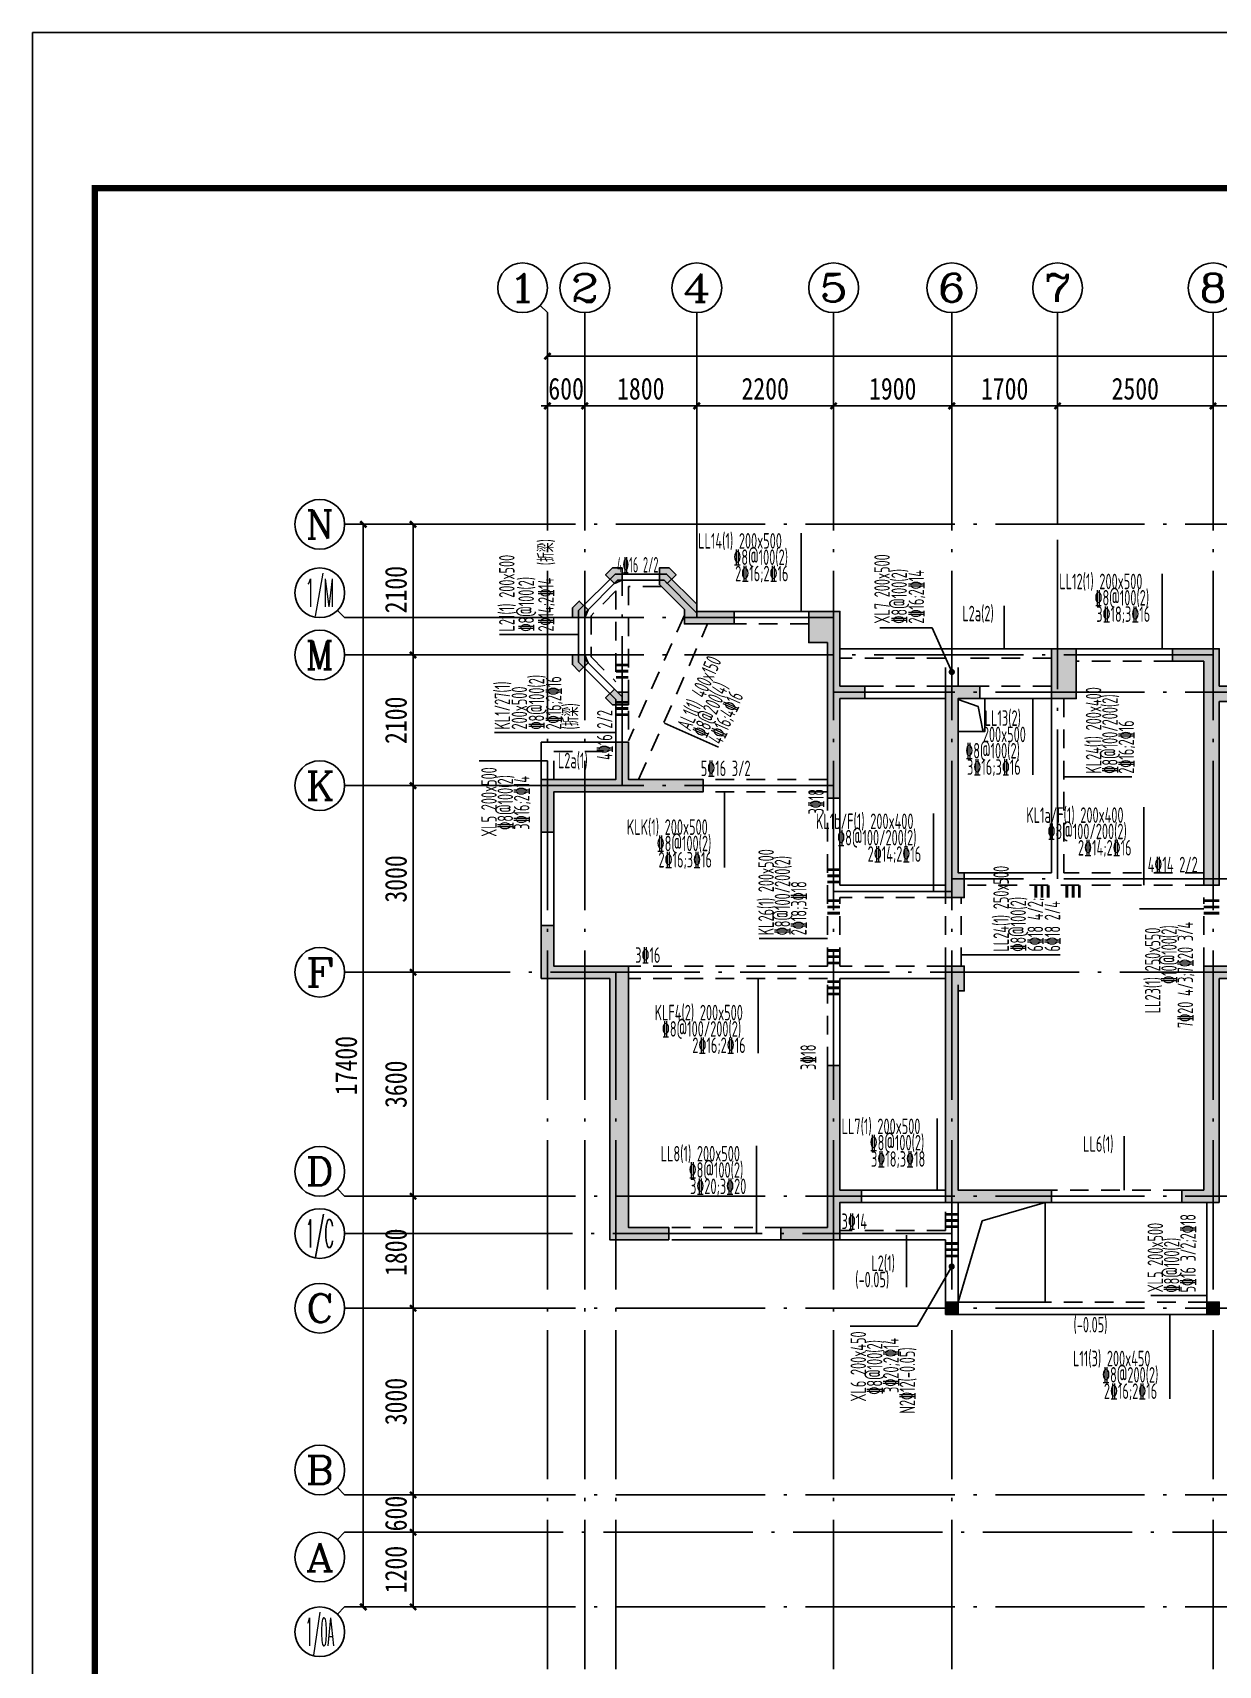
# Model space of a CAD drawing. Extents: x -144902 to 588294, y -160863 to 65494.
# Drawn here: x 314530 to 333592, y -27087 to -845 of the extents above; entities that cross this region are included whole.
import ezdxf
from ezdxf.enums import TextEntityAlignment as Align

# ---------------------------------------------------------------- set-up
doc = ezdxf.new("R2010")
doc.units = 0
doc.header["$LTSCALE"] = 100
doc.linetypes.add('3', pattern=[5, 3, -2])
doc.linetypes.add('ACAD_ISO04W100', pattern=[30.5, 24, -3, 0.5, -3])
doc.layers.get('0').update_dxf_attribs({"linetype": 'CONTINUOUS'})
doc.layers.get('Defpoints').update_dxf_attribs({"linetype": 'CONTINUOUS'})
for name, color, linetype in [('1508', 2, 'CONTINUOUS'), ('AXIS', 3, 'CONTINUOUS'), ('AXIS_TEXT', 7, 'CONTINUOUS'), ('DOTE', 253, 'ACAD_ISO04W100'), ('GZ', 7, 'CONTINUOUS'), ('HATCH', 254, 'CONTINUOUS'), ('HIDE_BEAMDIMLOCAL', 7, 'CONTINUOUS'), ('HIDE_BEAMDIMMASS', 2, 'CONTINUOUS'), ('P排气道', 232, 'CONTINUOUS'), ('S_BEAMDIMLOCAL', 7, 'CONTINUOUS'), ('S_BEAMDIMMASS', 2, 'CONTINUOUS'), ('tk', 7, 'CONTINUOUS'), ('梁', 4, 'CONTINUOUS'), ('梁虚线', 134, '3'), ('次梁箍筋', 1, 'CONTINUOUS'), ('砼墙', 3, 'CONTINUOUS'), ('门', 174, 'CONTINUOUS'), ('门虚线', 174, '3'), ('零厚板', 7, 'CONTINUOUS')]:
    doc.layers.add(name, color=color, linetype=linetype)
doc.styles.add('_HZTXT', font='complex.shx', dxfattribs={"width": 0.7, "bigfont": 'tssdchn.shx'})
doc.styles.add('COMPLEX', font='COMPLEX')
doc.styles.add('DIM_FONT', font='SIMHEI.TTF', dxfattribs={"width": 0.8})
doc.styles.get("Standard").update_dxf_attribs({"font": 'tssdeng.shx', "width": 0.7, "bigfont": 'tssdchn.shx'})
doc.dimstyles.new('_TCH_ARCH&&100', dxfattribs={"dimtxt": 350, "dimasz": 100, "dimexe": 250, "dimexo": 300, "dimgap": 100, "dimtad": 1, "dimdec": 0, "dimzin": 0, "dimdsep": 46, "dimtxsty": 'DIM_FONT', "dimblk": 'ARCHTICK', "dimcen": 0.09, "dimclrt": 7, "dimazin": 2, "dimtfac": 1, "dimtdec": 0, "dimtix": 1, "dimtmove": 2, "dimatfit": 3, "dimfxl": 1, "dimtolj": 1, "dimtzin": 0, "dimarcsym": 0})

# ---------------------------------------------------------------- blocks, each defined once
blk = doc.blocks.new('A1tk')
at = {"layer": 'tk', "color": 5}
blk.add_lwpolyline([(0, 0), (0, 59400), (84100, 59400), (84100, 0)], close=True, dxfattribs=at)
at = {"layer": 'tk', "const_width": 100}
blk.add_lwpolyline([(2500, 1000), (83100, 1000), (83100, 58400), (2500, 58400)], close=True, dxfattribs=at)
blk = doc.blocks.new('2012120710010639')
at = {"layer": 'P排气道', "linetype": 'ByBlock'}
blk.add_lwpolyline([(400, 5400), (400, 5900), (0, 5900), (0, 5400)], close=True, dxfattribs=at)
blk.add_lwpolyline([(400, 5900), (77, 5789), (0, 5400)], dxfattribs=at)
at = {"layer": 'P排气道', "linetype": 'ByBlock', "elevation": 0}
for points in [[(27585, 5385), (27585, 5915), (27155, 5915), (27155, 5385)], [(9485, 1065), (9085, 1065), (9085, 1415), (9485, 1415)], [(18285, 1065), (18685, 1065), (18685, 1415), (18285, 1415)], [(13770, 500), (13770, 0), (13370, 0), (13370, 500)], [(14000, 500), (14000, 0), (14400, 0), (14400, 500)]]:
    blk.add_lwpolyline(points, close=True, dxfattribs=at)
for points in [[(27585, 5900), (27262, 5789), (27185, 5400)], [(9485, 1415), (9151, 1329), (9085, 1065)], [(18685, 1415), (18351, 1329), (18285, 1065)], [(13770, 500), (13447, 389), (13370, 0)], [(14400, 500), (14077, 389), (14000, 0)]]:
    blk.add_lwpolyline(points, dxfattribs=at)
blk = doc.blocks.new('_ArchTick')
at = {"color": 0, "linetype": 'ByBlock', "const_width": 0.4}
blk.add_lwpolyline([(-0.5, -0.5), (0.5, 0.5)], dxfattribs=at)
blk = doc.blocks.new('*D1650')
at = {"layer": 'AXIS', "color": 0, "lineweight": -2}
for p, q in [((2761, 5875), (1650, 5875)), ((1900, 4675), (1900, 5875)), ((2761, 4675), (1650, 4675))]:
    blk.add_line(p, q, dxfattribs=at)
at = {"layer": 'Defpoints', "color": 0}
for p in [(1900, 5875), (3061, 5875), (3061, 4675)]:
    blk.add_point(p, dxfattribs=at)
at = {"layer": 'AXIS', "color": 0, "lineweight": -2, "xscale": 100, "yscale": 100, "zscale": 100}
for p, rotation in [((1900, 5875), 90), ((1900, 4675), 270)]:
    blk.add_blockref('_ArchTick', p, dxfattribs=dict(at, rotation=rotation))
at = {"layer": 'AXIS', "color": 7, "insert": (1625, 5275), "char_height": 350, "attachment_point": 5, "rotation": 90, "style": 'DIM_FONT'}
blk.add_mtext('\\A1;1200', dxfattribs=at)
blk = doc.blocks.new('*D1651')
at = {"layer": 'AXIS', "color": 0, "lineweight": -2}
for p, q in [((1900, 6475), (1900, 6575)), ((2761, 6475), (1650, 6475)), ((1900, 5875), (1900, 6475)), ((2761, 5875), (1650, 5875)), ((1900, 5875), (1900, 5775))]:
    blk.add_line(p, q, dxfattribs=at)
at = {"layer": 'Defpoints', "color": 0}
for p in [(1900, 6475), (3061, 6475), (3061, 5875)]:
    blk.add_point(p, dxfattribs=at)
at = {"layer": 'AXIS', "color": 0, "lineweight": -2, "xscale": 100, "yscale": 100, "zscale": 100}
for p, rotation in [((1900, 6475), 270), ((1900, 5875), 90)]:
    blk.add_blockref('_ArchTick', p, dxfattribs=dict(at, rotation=rotation))
at = {"layer": 'AXIS', "color": 7, "insert": (1625, 6175), "char_height": 350, "attachment_point": 5, "rotation": 90, "style": 'DIM_FONT'}
blk.add_mtext('\\A1;600', dxfattribs=at)
blk = doc.blocks.new('*D1652')
at = {"layer": 'AXIS', "color": 0, "lineweight": -2}
for p, q in [((2761, 9475), (1650, 9475)), ((1900, 6475), (1900, 9475)), ((2761, 6475), (1650, 6475))]:
    blk.add_line(p, q, dxfattribs=at)
at = {"layer": 'Defpoints', "color": 0}
for p in [(1900, 9475), (3061, 9475), (3061, 6475)]:
    blk.add_point(p, dxfattribs=at)
at = {"layer": 'AXIS', "color": 0, "lineweight": -2, "xscale": 100, "yscale": 100, "zscale": 100}
for p, rotation in [((1900, 9475), 90), ((1900, 6475), 270)]:
    blk.add_blockref('_ArchTick', p, dxfattribs=dict(at, rotation=rotation))
at = {"layer": 'AXIS', "color": 7, "insert": (1625, 7975), "char_height": 350, "attachment_point": 5, "rotation": 90, "style": 'DIM_FONT'}
blk.add_mtext('\\A1;3000', dxfattribs=at)
blk = doc.blocks.new('*D1653')
at = {"layer": 'AXIS', "color": 0, "lineweight": -2}
for p, q in [((2761, 11275), (1650, 11275)), ((1900, 9475), (1900, 11275)), ((2761, 9475), (1650, 9475))]:
    blk.add_line(p, q, dxfattribs=at)
at = {"layer": 'Defpoints', "color": 0}
for p in [(1900, 11275), (3061, 11275), (3061, 9475)]:
    blk.add_point(p, dxfattribs=at)
at = {"layer": 'AXIS', "color": 0, "lineweight": -2, "xscale": 100, "yscale": 100, "zscale": 100}
for p, rotation in [((1900, 11275), 90), ((1900, 9475), 270)]:
    blk.add_blockref('_ArchTick', p, dxfattribs=dict(at, rotation=rotation))
at = {"layer": 'AXIS', "color": 7, "insert": (1625, 10375), "char_height": 350, "attachment_point": 5, "rotation": 90, "style": 'DIM_FONT'}
blk.add_mtext('\\A1;1800', dxfattribs=at)
blk = doc.blocks.new('*D1654')
at = {"layer": 'AXIS', "color": 0, "lineweight": -2}
for p, q in [((2761, 14875), (1650, 14875)), ((1900, 11275), (1900, 14875)), ((2761, 11275), (1650, 11275))]:
    blk.add_line(p, q, dxfattribs=at)
at = {"layer": 'Defpoints', "color": 0}
for p in [(1900, 14875), (3061, 14875), (3061, 11275)]:
    blk.add_point(p, dxfattribs=at)
at = {"layer": 'AXIS', "color": 0, "lineweight": -2, "xscale": 100, "yscale": 100, "zscale": 100}
for p, rotation in [((1900, 14875), 90), ((1900, 11275), 270)]:
    blk.add_blockref('_ArchTick', p, dxfattribs=dict(at, rotation=rotation))
at = {"layer": 'AXIS', "color": 7, "insert": (1625, 13075), "char_height": 350, "attachment_point": 5, "rotation": 90, "style": 'DIM_FONT'}
blk.add_mtext('\\A1;3600', dxfattribs=at)
blk = doc.blocks.new('*D1655')
at = {"layer": 'AXIS', "color": 0, "lineweight": -2}
for p, q in [((2761, 17875), (1650, 17875)), ((1900, 14875), (1900, 17875)), ((2761, 14875), (1650, 14875))]:
    blk.add_line(p, q, dxfattribs=at)
at = {"layer": 'Defpoints', "color": 0}
for p in [(1900, 17875), (3061, 17875), (3061, 14875)]:
    blk.add_point(p, dxfattribs=at)
at = {"layer": 'AXIS', "color": 0, "lineweight": -2, "xscale": 100, "yscale": 100, "zscale": 100}
for p, rotation in [((1900, 17875), 90), ((1900, 14875), 270)]:
    blk.add_blockref('_ArchTick', p, dxfattribs=dict(at, rotation=rotation))
at = {"layer": 'AXIS', "color": 7, "insert": (1625, 16375), "char_height": 350, "attachment_point": 5, "rotation": 90, "style": 'DIM_FONT'}
blk.add_mtext('\\A1;3000', dxfattribs=at)
blk = doc.blocks.new('*D1656')
at = {"layer": 'AXIS', "color": 0, "lineweight": -2}
for p, q in [((2761, 19975), (1650, 19975)), ((1900, 17875), (1900, 19975)), ((2761, 17875), (1650, 17875))]:
    blk.add_line(p, q, dxfattribs=at)
at = {"layer": 'Defpoints', "color": 0}
for p in [(1900, 19975), (3061, 19975), (3061, 17875)]:
    blk.add_point(p, dxfattribs=at)
at = {"layer": 'AXIS', "color": 0, "lineweight": -2, "xscale": 100, "yscale": 100, "zscale": 100}
for p, rotation in [((1900, 19975), 90), ((1900, 17875), 270)]:
    blk.add_blockref('_ArchTick', p, dxfattribs=dict(at, rotation=rotation))
at = {"layer": 'AXIS', "color": 7, "insert": (1625, 18925), "char_height": 350, "attachment_point": 5, "rotation": 90, "style": 'DIM_FONT'}
blk.add_mtext('\\A1;2100', dxfattribs=at)
blk = doc.blocks.new('*D1657')
at = {"layer": 'AXIS', "color": 0, "lineweight": -2}
for p, q in [((2761, 22075), (1650, 22075)), ((1900, 19975), (1900, 22075)), ((2761, 19975), (1650, 19975))]:
    blk.add_line(p, q, dxfattribs=at)
at = {"layer": 'Defpoints', "color": 0}
for p in [(1900, 22075), (3061, 22075), (3061, 19975)]:
    blk.add_point(p, dxfattribs=at)
at = {"layer": 'AXIS', "color": 0, "lineweight": -2, "xscale": 100, "yscale": 100, "zscale": 100}
for p, rotation in [((1900, 22075), 90), ((1900, 19975), 270)]:
    blk.add_blockref('_ArchTick', p, dxfattribs=dict(at, rotation=rotation))
at = {"layer": 'AXIS', "color": 7, "insert": (1625, 21025), "char_height": 350, "attachment_point": 5, "rotation": 90, "style": 'DIM_FONT'}
blk.add_mtext('\\A1;2100', dxfattribs=at)
blk = doc.blocks.new('*D1658')
at = {"layer": 'AXIS', "color": 0, "lineweight": -2}
for p, q in [((2761, 22075), (850, 22075)), ((1100, 4675), (1100, 22075)), ((2761, 4675), (850, 4675))]:
    blk.add_line(p, q, dxfattribs=at)
at = {"layer": 'Defpoints', "color": 0}
for p in [(1100, 22075), (3061, 22075, 0), (3061, 4675)]:
    blk.add_point(p, dxfattribs=at)
at = {"layer": 'AXIS', "color": 0, "lineweight": -2, "xscale": 100, "yscale": 100, "zscale": 100}
for p, rotation in [((1100, 22075), 90), ((1100, 4675), 270)]:
    blk.add_blockref('_ArchTick', p, dxfattribs=dict(at, rotation=rotation))
at = {"layer": 'AXIS', "color": 7, "insert": (825, 13375), "char_height": 350, "attachment_point": 5, "rotation": 90, "style": 'DIM_FONT'}
blk.add_mtext('\\A1;17400', dxfattribs=at)
blk = doc.blocks.new('*D1679')
at = {"layer": 'AXIS', "color": 0, "lineweight": -2}
for p, q in [((14761, 22375), (14761, 24228)), ((17761, 22375), (17761, 24228)), ((14761, 23978), (17761, 23978))]:
    blk.add_line(p, q, dxfattribs=at)
at = {"layer": 'Defpoints', "color": 0}
for p in [(17761, 23978), (14761, 22075), (17761, 22075)]:
    blk.add_point(p, dxfattribs=at)
at = {"layer": 'AXIS', "color": 0, "lineweight": -2, "xscale": 100, "yscale": 100, "zscale": 100, "rotation": 180}
blk.add_blockref('_ArchTick', (14761, 23978), dxfattribs=at)
at = {"layer": 'AXIS', "color": 0, "lineweight": -2, "xscale": 100, "yscale": 100, "zscale": 100}
blk.add_blockref('_ArchTick', (17761, 23978), dxfattribs=at)
at = {"layer": 'AXIS', "color": 7, "insert": (16261, 24253), "char_height": 350, "attachment_point": 5, "style": 'DIM_FONT'}
blk.add_mtext('\\A1;3000', dxfattribs=at)
blk = doc.blocks.new('*D1680')
at = {"layer": 'AXIS', "color": 0, "lineweight": -2}
for p, q in [((12261, 22375), (12261, 24228)), ((14761, 22375), (14761, 24228)), ((12261, 23978), (14761, 23978))]:
    blk.add_line(p, q, dxfattribs=at)
at = {"layer": 'Defpoints', "color": 0}
for p in [(14761, 23978), (12261, 22075), (14761, 22075)]:
    blk.add_point(p, dxfattribs=at)
at = {"layer": 'AXIS', "color": 0, "lineweight": -2, "xscale": 100, "yscale": 100, "zscale": 100, "rotation": 180}
blk.add_blockref('_ArchTick', (12261, 23978), dxfattribs=at)
at = {"layer": 'AXIS', "color": 0, "lineweight": -2, "xscale": 100, "yscale": 100, "zscale": 100}
blk.add_blockref('_ArchTick', (14761, 23978), dxfattribs=at)
at = {"layer": 'AXIS', "color": 7, "insert": (13511, 24253), "char_height": 350, "attachment_point": 5, "style": 'DIM_FONT'}
blk.add_mtext('\\A1;2500', dxfattribs=at)
blk = doc.blocks.new('*D1681')
at = {"layer": 'AXIS', "color": 0, "lineweight": -2}
for p, q in [((10561, 22375), (10561, 24228)), ((12261, 22375), (12261, 24228)), ((10561, 23978), (12261, 23978))]:
    blk.add_line(p, q, dxfattribs=at)
at = {"layer": 'Defpoints', "color": 0}
for p in [(12261, 23978), (10561, 22075), (12261, 22075)]:
    blk.add_point(p, dxfattribs=at)
at = {"layer": 'AXIS', "color": 0, "lineweight": -2, "xscale": 100, "yscale": 100, "zscale": 100, "rotation": 180}
blk.add_blockref('_ArchTick', (10561, 23978), dxfattribs=at)
at = {"layer": 'AXIS', "color": 0, "lineweight": -2, "xscale": 100, "yscale": 100, "zscale": 100}
blk.add_blockref('_ArchTick', (12261, 23978), dxfattribs=at)
at = {"layer": 'AXIS', "color": 7, "insert": (11411, 24253), "char_height": 350, "attachment_point": 5, "style": 'DIM_FONT'}
blk.add_mtext('\\A1;1700', dxfattribs=at)
blk = doc.blocks.new('*D1682')
at = {"layer": 'AXIS', "color": 0, "lineweight": -2}
for p, q in [((8661, 22375), (8661, 24228)), ((10561, 22375), (10561, 24228)), ((8661, 23978), (10561, 23978))]:
    blk.add_line(p, q, dxfattribs=at)
at = {"layer": 'Defpoints', "color": 0}
for p in [(10561, 23978), (8661, 22075), (10561, 22075)]:
    blk.add_point(p, dxfattribs=at)
at = {"layer": 'AXIS', "color": 0, "lineweight": -2, "xscale": 100, "yscale": 100, "zscale": 100, "rotation": 180}
blk.add_blockref('_ArchTick', (8661, 23978), dxfattribs=at)
at = {"layer": 'AXIS', "color": 0, "lineweight": -2, "xscale": 100, "yscale": 100, "zscale": 100}
blk.add_blockref('_ArchTick', (10561, 23978), dxfattribs=at)
at = {"layer": 'AXIS', "color": 7, "insert": (9611, 24253), "char_height": 350, "attachment_point": 5, "style": 'DIM_FONT'}
blk.add_mtext('\\A1;1900', dxfattribs=at)
blk = doc.blocks.new('*D1683')
at = {"layer": 'AXIS', "color": 0, "lineweight": -2}
for p, q in [((6461, 22375), (6461, 24228)), ((8661, 22375), (8661, 24228)), ((6461, 23978), (8661, 23978))]:
    blk.add_line(p, q, dxfattribs=at)
at = {"layer": 'Defpoints', "color": 0}
for p in [(8661, 23978), (6461, 22075), (8661, 22075)]:
    blk.add_point(p, dxfattribs=at)
at = {"layer": 'AXIS', "color": 0, "lineweight": -2, "xscale": 100, "yscale": 100, "zscale": 100, "rotation": 180}
blk.add_blockref('_ArchTick', (6461, 23978), dxfattribs=at)
at = {"layer": 'AXIS', "color": 0, "lineweight": -2, "xscale": 100, "yscale": 100, "zscale": 100}
blk.add_blockref('_ArchTick', (8661, 23978), dxfattribs=at)
at = {"layer": 'AXIS', "color": 7, "insert": (7561, 24253), "char_height": 350, "attachment_point": 5, "style": 'DIM_FONT'}
blk.add_mtext('\\A1;2200', dxfattribs=at)
blk = doc.blocks.new('*D1684')
at = {"layer": 'AXIS', "color": 0, "lineweight": -2}
for p, q in [((4661, 22375), (4661, 24228)), ((6461, 22375), (6461, 24228)), ((4661, 23978), (6461, 23978))]:
    blk.add_line(p, q, dxfattribs=at)
at = {"layer": 'Defpoints', "color": 0}
for p in [(6461, 23978), (4661, 22075), (6461, 22075)]:
    blk.add_point(p, dxfattribs=at)
at = {"layer": 'AXIS', "color": 0, "lineweight": -2, "xscale": 100, "yscale": 100, "zscale": 100, "rotation": 180}
blk.add_blockref('_ArchTick', (4661, 23978), dxfattribs=at)
at = {"layer": 'AXIS', "color": 0, "lineweight": -2, "xscale": 100, "yscale": 100, "zscale": 100}
blk.add_blockref('_ArchTick', (6461, 23978), dxfattribs=at)
at = {"layer": 'AXIS', "color": 7, "insert": (5561, 24253), "char_height": 350, "attachment_point": 5, "style": 'DIM_FONT'}
blk.add_mtext('\\A1;1800', dxfattribs=at)
blk = doc.blocks.new('*D1685')
at = {"layer": 'AXIS', "color": 0, "lineweight": -2}
for p, q in [((4061, 22375), (4061, 24228)), ((4661, 22375), (4661, 24228)), ((4061, 23978), (3961, 23978)), ((4061, 23978), (4661, 23978)), ((4661, 23978), (4761, 23978))]:
    blk.add_line(p, q, dxfattribs=at)
at = {"layer": 'Defpoints', "color": 0}
for p in [(4661, 23978), (4061, 22075), (4661, 22075)]:
    blk.add_point(p, dxfattribs=at)
at = {"layer": 'AXIS', "color": 0, "lineweight": -2, "xscale": 100, "yscale": 100, "zscale": 100}
blk.add_blockref('_ArchTick', (4061, 23978), dxfattribs=at)
at = {"layer": 'AXIS', "color": 0, "lineweight": -2, "xscale": 100, "yscale": 100, "zscale": 100, "rotation": 180}
blk.add_blockref('_ArchTick', (4661, 23978), dxfattribs=at)
at = {"layer": 'AXIS', "color": 7, "insert": (4361, 24253), "char_height": 350, "attachment_point": 5, "style": 'DIM_FONT'}
blk.add_mtext('\\A1;600', dxfattribs=at)
blk = doc.blocks.new('*D1686')
at = {"layer": 'AXIS', "color": 0, "lineweight": -2}
for p, q in [((4061, 22375), (4061, 25028)), ((43161, 22375), (43161, 25028)), ((4061, 24778), (43161, 24778))]:
    blk.add_line(p, q, dxfattribs=at)
at = {"layer": 'Defpoints', "color": 0}
for p in [(43161, 24778), (4061, 22075), (43161, 22075)]:
    blk.add_point(p, dxfattribs=at)
at = {"layer": 'AXIS', "color": 0, "lineweight": -2, "xscale": 100, "yscale": 100, "zscale": 100, "rotation": 180}
blk.add_blockref('_ArchTick', (4061, 24778), dxfattribs=at)
at = {"layer": 'AXIS', "color": 0, "lineweight": -2, "xscale": 100, "yscale": 100, "zscale": 100}
blk.add_blockref('_ArchTick', (43161, 24778), dxfattribs=at)
at = {"layer": 'AXIS', "color": 7, "insert": (23611, 25053), "char_height": 350, "attachment_point": 5, "style": 'DIM_FONT'}
blk.add_mtext('\\A1;39100', dxfattribs=at)
blk = doc.blocks.new('_AXISO')
blk.add_circle((0, 0), 0.5)
at = {"layer": 'AXIS_TEXT', "style": 'COMPLEX', "width": 1.041667}
blk.add_attdef('A', text='', height=0.56, dxfattribs=at).set_placement((-0.25, -0.28), (0.25, -0.28), align=Align.FIT)
blk = doc.blocks.new('2012122714531000')
at = {"layer": 'HATCH'}
blk.add_hatch(color=256, dxfattribs=at).paths.add_polyline_path([(0, 200), (200, 200), (200, 0), (0, 0)])
at = {"layer": 'GZ'}
blk.add_lwpolyline([(0, 200), (200, 200), (200, 0), (0, 0)], close=True, dxfattribs=at)
blk = doc.blocks.new('2012122621245179')
at = {"layer": 'GZ'}
h = blk.add_hatch(color=256, dxfattribs=at)
h.paths.add_polyline_path([(5985.8, 21123.5), (6127.3, 21265), (6017.2, 21375), (5861.6, 21375), (5861.6, 21175), (5934.4, 21175)])
h.paths.add_polyline_path([(5137.3, 21123.5), (4995.9, 21265), (5105.9, 21375), (5261.6, 21375), (5261.6, 21175), (5202.6, 21150.6)])
h.paths.add_polyline_path([(5137.3, 19426.5), (4995.9, 19285.1), (5105.9, 19175), (5361.4, 19175), (5361.4, 19375), (5188.8, 19375)])
h.paths.add_polyline_path([(4713, 19850.8), (4571.6, 19709.3), (4461.6, 19819.4), (4461.6, 19975), (4661.6, 19975), (4693.3, 19898.4)])
h.paths.add_polyline_path([(4713, 20699.3), (4571.6, 20840.7), (4461.6, 20730.7), (4461.6, 20575), (4661.6, 20575), (4687.2, 20637.2)])
at = {"layer": 'HATCH'}
for points in [[(7061.4, 20675), (7061.4, 20475), (6261.4, 20475), (6261.4, 20706.6), (5861.6, 21106.4), (5861.6, 21275), (5975.8, 21275), (6461.4, 20789.4), (6461.4, 20675)], [(8561.4, 17675), (8561.4, 20175), (8261.4, 20175), (8261.4, 20675), (8761.4, 20675), (8761.4, 19475), (9161.4, 19475), (9161.4, 19275), (8761.4, 19275), (8761.4, 17675)], [(12161.4, 20075.2), (12561.4, 20075.2), (12561.4, 19275.2), (12161.4, 19275.2)], [(14111.4, 20075.2), (14111.4, 19875.2), (14611.4, 19875.2), (14611.4, 16275), (14861.4, 16275), (14861.4, 19225), (15361.4, 19225), (15361.4, 19475), (14861.4, 19475), (14861.4, 20075.2)], [(11011.4, 19275), (11011.4, 19475), (10461.4, 19475), (10461.4, 16075), (10761.4, 16075), (10761.4, 16475), (10661.4, 16475), (10661.4, 19275)], [(5161.4, 18575), (5161.4, 17975), (3961.4, 17975), (3961.4, 17125), (4161.4, 17125), (4161.4, 17775), (6561.4, 17775), (6561.4, 17975), (5361.4, 17975), (5361.4, 18575)], [(3961.4, 14775), (5061.4, 14775), (5061.4, 10575), (6011.4, 10575), (6011.4, 10775), (5361.4, 10775), (5361.4, 14975), (4161.4, 14975), (4161.4, 15625), (3961.4, 15625)], [(10461.4, 11175), (12161.4, 11175), (12161.4, 11375), (10661.4, 11375), (10661.4, 14575), (10761.4, 14575), (10761.4, 14975), (10461.4, 14975)], [(14861.4, 11175), (14861.4, 14775), (16261.4, 14775), (16261.4, 14975), (14611.4, 14975), (14611.4, 11375), (14261.4, 11375), (14261.4, 11175)], [(7811.4, 10575), (8761.4, 10575), (8761.4, 11175), (9111.4, 11175), (9111.4, 11375), (8761.4, 11375), (8761.4, 13375), (8561.4, 13375), (8561.4, 10775), (7811.4, 10775)]]:
    blk.add_hatch(color=256, dxfattribs=at).paths.add_polyline_path(points)
at = {"layer": 'AXIS'}
for p, q in [((3944.2, 25594.8, 0), (4061.4, 25477.6, 0)), ((4061.4, 22075, 0), (4061.4, 25477.6, 0)), ((4661.4, 22075, 0), (4661.4, 25477.6, 0)), ((6461.4, 22075, 0), (6461.4, 25477.6, 0)), ((8661.4, 22075, 0), (8661.4, 25477.6, 0)), ((10561.4, 22075, 0), (10561.4, 25477.6, 0)), ((12261.4, 22075, 0), (12261.4, 25477.6, 0)), ((14761.4, 22075, 0), (14761.4, 25477.6, 0)), ((3461.4, 22075, 0), (800, 22075, 0)), ((682.8, 20692.2, 0), (800, 20575, 0)), ((3461.4, 20575, 0), (800, 20575, 0)), ((3461.4, 19975, 0), (800, 19975, 0)), ((3461.4, 17875, 0), (800, 17875, 0)), ((3461.4, 14875, 0), (800, 14875, 0)), ((682.8, 11392.2, 0), (800, 11275, 0)), ((3461.4, 11275, 0), (800, 11275, 0)), ((3461.4, 10675, 0), (800, 10675, 0)), ((3461.4, 9475, 0), (800, 9475, 0)), ((682.8, 6592.2, 0), (800, 6475, 0)), ((3461.4, 6475, 0), (800, 6475, 0)), ((682.8, 5757.8, 0), (800, 5875, 0)), ((3461.4, 5875, 0), (800, 5875, 0)), ((682.8, 4557.8, 0), (800, 4675, 0)), ((3461.4, 4675, 0), (800, 4675, 0))]:
    blk.add_line(p, q, dxfattribs=at)
at = {"layer": 'DOTE'}
for p, q in [((4061.4, 3675, 0), (4061.4, 23075, 0)), ((4661.4, 3675, 0), (4661.4, 23075, 0)), ((6461.4, 20575, 0), (6461.4, 23075, 0)), ((8661.4, 3675, 0), (8661.4, 23075, 0)), ((10561.4, 3675, 0), (10561.4, 23075, 0)), ((12261.4, 16375, 0), (12261.4, 23075, 0)), ((14761.4, 3675, 0), (14761.4, 23075, 0)), ((44161.4, 22075, 0), (3061.4, 22075, 0)), ((5188.8, 21175, 0), (4661.4, 20647.6, 0)), ((5934.4, 21175, 0), (5188.8, 21175, 0)), ((5261.4, 17875, 0), (5261.4, 21175, 0)), ((5934.4, 21175, 0), (6461.4, 20648)), ((8661.4, 20575, 0), (3061.4, 20575, 0)), ((14761.4, 19975, 0), (3061.4, 19975, 0)), ((4661.4, 19902.4, 0), (5261.4, 19302.4, 0)), ((44161.4, 19375, 0), (8661.4, 19375, 0)), ((8661.4, 17875, 0), (3061.4, 17875, 0)), ((14761.4, 16375, 0), (10561.4, 16375, 0)), ((20061.4, 16375, 0), (14761.4, 16375, 0)), ((10561.4, 16175, 0), (8661.4, 16175, 0)), ((33961.4, 14875, 0), (3461.4, 14875, 0)), ((5161.4, 3675, 0), (5161.4, 14875, 0)), ((44161.4, 11275, 0), (3061.4, 11275, 0)), ((10561.4, 10675, 0), (3061.4, 10675, 0)), ((44161.4, 9475, 0), (3061.4, 9475, 0)), ((44161.4, 6475, 0), (3061.4, 6475, 0)), ((19561.4, 5875, 0), (3061.4, 5875, 0)), ((44161.4, 4675, 0), (3061.4, 4675, 0))]:
    blk.add_line(p, q, dxfattribs=at)
at = {"layer": 'GZ'}
for points in [[(5137.3, 21123.5), (4995.9, 21265), (5105.9, 21375), (5261.6, 21375), (5261.6, 21175), (5137.3, 21123.5)], [(5985.8, 21123.5), (6127.3, 21265), (6017.2, 21375), (5861.6, 21375), (5861.6, 21175), (5934.4, 21175)], [(4713, 20699.3), (4571.6, 20840.7), (4461.6, 20730.7), (4461.6, 20575), (4661.6, 20575), (4687.2, 20637.2)], [(4713, 19850.8), (4571.6, 19709.3), (4461.6, 19819.4), (4461.6, 19975), (4661.6, 19975), (4693.3, 19898.4)], [(5137.3, 19426.5), (4995.9, 19285.1), (5105.9, 19175), (5361.4, 19175), (5361.4, 19375), (5188.8, 19375)]]:
    blk.add_lwpolyline(points, close=True, dxfattribs=at)
at = {"layer": '梁'}
for p, q in [((5147.4, 21275, 0), (4561.6, 20689.2, 0)), ((5861.6, 21275, 0), (5147.4, 21275, 0)), ((4561.6, 20689.2, 0), (4561.6, 19860.8, 0)), ((8261.4, 20675), (7061.4, 20675)), ((10561.4, 20075.2), (8761.4, 20075.2)), ((12161.4, 20075.2), (10561.4, 20075.2)), ((14111.4, 20075.2), (12561.4, 20075.2)), ((4561.6, 19860.8, 0), (5161.4, 19261, 0)), ((5161.4, 19261, 0), (5161.4, 18575, 0)), ((10461.4, 19275), (9161.4, 19275)), ((12361.4, 19275), (11011.4, 19275)), ((12161.4, 16475), (12161.4, 19275)), ((3961.4, 17975), (3961.4, 18575)), ((3961.4, 18575), (5161.4, 18575)), ((8761.4, 16275), (8761.4, 17775)), ((10461.4, 16275), (8761.4, 16275)), ((12161.4, 16475), (10661.4, 16475)), ((10461.4, 14775), (8761.4, 14775)), ((8761.4, 13375), (8761.4, 14775)), ((10461.4, 11375), (10461.4, 14775)), ((10461.4, 11375), (9111.4, 11375)), ((10461.4, 11175), (9111.4, 11175)), ((14261.4, 11175), (12161.4, 11175)), ((14661.4, 9375), (14661.4, 11175)), ((7861.4, 10575), (6061.4, 10575)), ((14661.4, 9375), (14861.4, 9375))]:
    blk.add_line(p, q, dxfattribs=at)
at = {"layer": '梁', "color": 210}
for p, q in [((10661.4, 9575), (10661.4, 11175)), ((12061.4, 9575), (12061.4, 11175)), ((10461.4, 10575), (8761.4, 10575)), ((10461.4, 9375), (10461.4, 10575)), ((12061.4, 9575), (10661.4, 9575)), ((12161.4, 9375), (10461.4, 9375)), ((14661.4, 9375), (12161.4, 9375))]:
    blk.add_line(p, q, dxfattribs=at)
at = {"layer": '梁虚线'}
for p, q in [((5161.4, 21006.2, 0), (4761.6, 20606.4, 0)), ((5161.4, 21006.2, 0), (5161.4, 19543.8, 0)), ((5892.9, 21075, 0), (5361.4, 21075, 0)), ((5361.4, 21075, 0), (5361.4, 18575, 0)), ((4761.6, 20606.4, 0), (4761.6, 19943.6, 0)), ((8261.4, 20475), (7061.4, 20475)), ((4761.6, 19943.6, 0), (5161.4, 19543.8, 0)), ((10461.4, 19925.2), (8761.4, 19925.2)), ((10461.4, 19475), (10461.4, 19925.2)), ((12161.4, 19925.2), (10661.4, 19925.2)), ((10661.4, 19475), (10661.4, 19925.2)), ((14111.4, 19875.2), (12561.4, 19875.2)), ((10461.4, 19475), (9161.4, 19475)), ((12161.4, 19475), (11011.4, 19475)), ((12361.4, 16475), (12361.4, 19275)), ((4161.4, 18425), (5161.4, 18425)), ((4161.4, 17975), (4161.4, 18425)), ((8561.4, 17975), (6561.4, 17975)), ((8561.4, 17775), (6561.4, 17775)), ((8561.4, 14975), (8561.4, 17675)), ((14611.4, 16275), (10661.4, 16275)), ((14611.4, 16475), (12361.4, 16475)), ((8761.4, 14975), (8761.4, 16075)), ((10461.4, 16075), (8761.4, 16075)), ((10461.4, 14975), (10461.4, 16075)), ((10711.4, 14975), (10711.4, 16075)), ((14611.4, 14975), (14611.4, 16075)), ((8561.4, 14975), (5361.4, 14975)), ((10461.4, 14975), (8761.4, 14975)), ((8561.4, 14775), (5361.4, 14775)), ((8561.4, 13375), (8561.4, 14775)), ((10661.4, 11375), (10661.4, 14875)), ((14261.4, 11375), (12161.4, 11375)), ((7861.4, 10775), (6061.4, 10775))]:
    blk.add_line(p, q, dxfattribs=at)
at = {"layer": '梁虚线', "color": 210}
for p, q in [((10461.4, 10725), (10461.4, 11175)), ((10461.4, 10725), (8761.4, 10725)), ((14661.4, 9575), (12061.4, 9575))]:
    blk.add_line(p, q, dxfattribs=at)
at = {"layer": '砼墙'}
for points in [[(7061.4, 20675), (7061.4, 20475), (6261.4, 20475), (6261.4, 20706.6), (5861.6, 21106.4), (5861.6, 21275), (5975.8, 21275), (6461.4, 20789.4), (6461.4, 20675)], [(8561.4, 17675), (8561.4, 20175), (8261.4, 20175), (8261.4, 20675), (8761.4, 20675), (8761.4, 19475), (9161.4, 19475), (9161.4, 19275), (8761.4, 19275), (8761.4, 17675)], [(12161.4, 20075.2), (12561.4, 20075.2), (12561.4, 19275.2), (12161.4, 19275.2)], [(14111.4, 20075.2), (14111.4, 19875.2), (14611.4, 19875.2), (14611.4, 16275), (14861.4, 16275), (14861.4, 19225), (15361.4, 19225), (15361.4, 19475), (14861.4, 19475), (14861.4, 20075.2)], [(11011.4, 19275), (11011.4, 19475), (10461.4, 19475), (10461.4, 16075), (10761.4, 16075), (10761.4, 16475), (10661.4, 16475), (10661.4, 19275)], [(5161.4, 18575), (5161.4, 17975), (3961.4, 17975), (3961.4, 17125), (4161.4, 17125), (4161.4, 17775), (6561.4, 17775), (6561.4, 17975), (5361.4, 17975), (5361.4, 18575)], [(3961.4, 14775), (5061.4, 14775), (5061.4, 10575), (6011.4, 10575), (6011.4, 10775), (5361.4, 10775), (5361.4, 14975), (4161.4, 14975), (4161.4, 15625), (3961.4, 15625)], [(10461.4, 11175), (12161.4, 11175), (12161.4, 11375), (10661.4, 11375), (10661.4, 14575), (10761.4, 14575), (10761.4, 14975), (10461.4, 14975)], [(14861.4, 11175), (14861.4, 14775), (16261.4, 14775), (16261.4, 14975), (14611.4, 14975), (14611.4, 11375), (14261.4, 11375), (14261.4, 11175)], [(7811.4, 10575), (8761.4, 10575), (8761.4, 11175), (9111.4, 11175), (9111.4, 11375), (8761.4, 11375), (8761.4, 13375), (8561.4, 13375), (8561.4, 10775), (7811.4, 10775)]]:
    blk.add_lwpolyline(points, close=True, dxfattribs=at)
at = {"layer": '门'}
for p, q in [((3961.4, 15625), (3961.4, 17125)), ((4161.4, 15625), (4161.4, 17125))]:
    blk.add_line(p, q, dxfattribs=at)
at = {"layer": '门虚线'}
for p, q in [((3961.4, 15625), (3961.4, 17125)), ((4161.4, 15625), (4161.4, 17125))]:
    blk.add_line(p, q, dxfattribs=at)
at = {"layer": '零厚板'}
blk.add_lwpolyline([(12061.4, 11175), (11051.1, 10879.2), (10661.4, 9575)], dxfattribs=at)
at = {"xscale": -1}
blk.add_blockref('2012120710010639', (38246.4, 13360, 0), dxfattribs=at)
at = {"layer": 'AXIS'}
ref = blk.add_blockref('_AXISO', (3661.4, 25877.6, 0), dxfattribs=dict(at, xscale=800, yscale=800, zscale=800))
ref.add_attrib('A', '1', dxfattribs={"layer": 'AXIS_TEXT', "height": 452.5, "style": '_HZTXT', "width": 2.333333}).set_placement((3435.1, 25651.4, 0), (3887.6, 25651.4, 0), align=Align.FIT)
ref = blk.add_blockref('_AXISO', (4661.4, 25877.6, 0), dxfattribs=dict(at, xscale=800, yscale=800, zscale=800))
ref.add_attrib('A', '2', dxfattribs={"layer": 'AXIS_TEXT', "height": 452.5, "style": '_HZTXT', "width": 1.5}).set_placement((4435.1, 25651.4, 0), (4887.6, 25651.4, 0), align=Align.FIT)
ref = blk.add_blockref('_AXISO', (6461.4, 25877.6, 0), dxfattribs=dict(at, xscale=800, yscale=800, zscale=800))
ref.add_attrib('A', '4', dxfattribs={"layer": 'AXIS_TEXT', "height": 452.5, "style": '_HZTXT', "width": 1.3125}).set_placement((6235.1, 25651.4, 0), (6687.6, 25651.4, 0), align=Align.FIT)
ref = blk.add_blockref('_AXISO', (8661.4, 25877.6, 0), dxfattribs=dict(at, xscale=800, yscale=800, zscale=800))
ref.add_attrib('A', '5', dxfattribs={"layer": 'AXIS_TEXT', "height": 452.5, "style": '_HZTXT', "width": 1.5}).set_placement((8435.1, 25651.4, 0), (8887.6, 25651.4, 0), align=Align.FIT)
ref = blk.add_blockref('_AXISO', (10561.4, 25877.6, 0), dxfattribs=dict(at, xscale=800, yscale=800, zscale=800))
ref.add_attrib('A', '6', dxfattribs={"layer": 'AXIS_TEXT', "height": 452.5, "style": '_HZTXT', "width": 1.5}).set_placement((10335.1, 25651.4, 0), (10787.6, 25651.4, 0), align=Align.FIT)
ref = blk.add_blockref('_AXISO', (12261.4, 25877.6, 0), dxfattribs=dict(at, xscale=800, yscale=800, zscale=800))
ref.add_attrib('A', '7', dxfattribs={"layer": 'AXIS_TEXT', "height": 452.5, "style": '_HZTXT', "width": 1.5}).set_placement((12035.1, 25651.4, 0), (12487.6, 25651.4, 0), align=Align.FIT)
ref = blk.add_blockref('_AXISO', (14761.4, 25877.6, 0), dxfattribs=dict(at, xscale=800, yscale=800, zscale=800))
ref.add_attrib('A', '8', dxfattribs={"layer": 'AXIS_TEXT', "height": 452.5, "style": '_HZTXT', "width": 1.5}).set_placement((14535.1, 25651.4, 0), (14987.6, 25651.4, 0), align=Align.FIT)
ref = blk.add_blockref('_AXISO', (400, 22075, 0), dxfattribs=dict(at, xscale=800, yscale=800, zscale=800))
ref.add_attrib('A', 'N', dxfattribs={"layer": 'AXIS_TEXT', "height": 452.5, "style": '_HZTXT', "width": 1.105263}).set_placement((173.7, 21848.7, 0), (626.3, 21848.7, 0), align=Align.FIT)
ref = blk.add_blockref('_AXISO', (400, 20975, 0), dxfattribs=dict(at, xscale=800, yscale=800, zscale=800))
ref.add_attrib('A', '1/M', dxfattribs={"layer": 'AXIS_TEXT', "height": 452.55, "style": '_HZTXT', "width": 0.362069}).set_placement((173.7, 20748.7, 0), (626.3, 20748.7, 0), align=Align.FIT)
ref = blk.add_blockref('_AXISO', (400, 19975, 0), dxfattribs=dict(at, xscale=800, yscale=800, zscale=800))
ref.add_attrib('A', 'M', dxfattribs={"layer": 'AXIS_TEXT', "height": 452.5, "style": '_HZTXT'}).set_placement((173.7, 19748.7, 0), (626.3, 19748.7, 0), align=Align.FIT)
ref = blk.add_blockref('_AXISO', (400, 17875, 0), dxfattribs=dict(at, xscale=800, yscale=800, zscale=800))
ref.add_attrib('A', 'K', dxfattribs={"layer": 'AXIS_TEXT', "height": 452.5, "style": '_HZTXT', "width": 1.105263}).set_placement((173.7, 17648.7, 0), (626.3, 17648.7, 0), align=Align.FIT)
ref = blk.add_blockref('_AXISO', (400, 14875, 0), dxfattribs=dict(at, xscale=800, yscale=800, zscale=800))
ref.add_attrib('A', 'F', dxfattribs={"layer": 'AXIS_TEXT', "height": 452.5, "style": '_HZTXT', "width": 1.3125}).set_placement((173.7, 14648.7, 0), (626.3, 14648.7, 0), align=Align.FIT)
ref = blk.add_blockref('_AXISO', (400, 11675, 0), dxfattribs=dict(at, xscale=800, yscale=800, zscale=800))
ref.add_attrib('A', 'D', dxfattribs={"layer": 'AXIS_TEXT', "height": 452.5, "style": '_HZTXT', "width": 1.235294}).set_placement((173.7, 11448.7, 0), (626.3, 11448.7, 0), align=Align.FIT)
ref = blk.add_blockref('_AXISO', (400, 10675, 0), dxfattribs=dict(at, xscale=800, yscale=800, zscale=800))
ref.add_attrib('A', '1/C', dxfattribs={"layer": 'AXIS_TEXT', "height": 452.55, "style": '_HZTXT', "width": 0.403846}).set_placement((173.7, 10448.7, 0), (626.3, 10448.7, 0), align=Align.FIT)
ref = blk.add_blockref('_AXISO', (400, 9475, 0), dxfattribs=dict(at, xscale=800, yscale=800, zscale=800))
ref.add_attrib('A', 'C', dxfattribs={"layer": 'AXIS_TEXT', "height": 452.5, "style": '_HZTXT', "width": 1.4}).set_placement((173.7, 9248.7, 0), (626.3, 9248.7, 0), align=Align.FIT)
ref = blk.add_blockref('_AXISO', (400, 6875, 0), dxfattribs=dict(at, xscale=800, yscale=800, zscale=800))
ref.add_attrib('A', 'B', dxfattribs={"layer": 'AXIS_TEXT', "height": 452.5, "style": '_HZTXT', "width": 1.235294}).set_placement((173.7, 6648.7, 0), (626.3, 6648.7, 0), align=Align.FIT)
ref = blk.add_blockref('_AXISO', (400, 5475, 0), dxfattribs=dict(at, xscale=800, yscale=800, zscale=800))
ref.add_attrib('A', 'A', dxfattribs={"layer": 'AXIS_TEXT', "height": 452.5, "style": '_HZTXT', "width": 1.166667}).set_placement((173.7, 5248.7, 0), (626.3, 5248.7, 0), align=Align.FIT)
ref = blk.add_blockref('_AXISO', (400, 4275, 0), dxfattribs=dict(at, xscale=800, yscale=800, zscale=800))
ref.add_attrib('A', '1/0A', dxfattribs={"layer": 'AXIS_TEXT', "height": 452.55, "style": '_HZTXT', "width": 0.28}).set_placement((173.7, 4048.7, 0), (626.3, 4048.7, 0), align=Align.FIT)
at = {"layer": 'HATCH'}
for p in [(10461.4, 9375), (14661.4, 9375)]:
    blk.add_blockref('2012122714531000', p, dxfattribs=at)
at = {"layer": 'AXIS'}
for p1, p2, distance, picture, middle in [((4061.4, 22075, 0), (43161.4, 22075, 0), 2702.6, '*D1686', (23611.4, 25052.6, 0)), ((4061.4, 22075, 0), (4661.4, 22075, 0), 1902.6, '*D1685', (4361.4, 24252.6, 0)), ((4661.4, 22075, 0), (6461.4, 22075, 0), 1902.6, '*D1684', (5561.4, 24252.6, 0)), ((6461.4, 22075, 0), (8661.4, 22075, 0), 1902.6, '*D1683', (7561.4, 24252.6, 0)), ((8661.4, 22075, 0), (10561.4, 22075, 0), 1902.6, '*D1682', (9611.4, 24252.6, 0)), ((10561.4, 22075, 0), (12261.4, 22075, 0), 1902.6, '*D1681', (11411.4, 24252.6, 0)), ((12261.4, 22075, 0), (14761.4, 22075, 0), 1902.6, '*D1680', (13511.4, 24252.6, 0)), ((14761.4, 22075, 0), (17761.4, 22075, 0), 1902.6, '*D1679', (16261.4, 24252.6, 0)), ((3061.4, 4675, 0), (3061.4, 22075, 0), 1961.4, '*D1658', (825, 13375, 0)), ((3061.4, 19975, 0), (3061.4, 22075, 0), 1161.4, '*D1657', (1625, 21025, 0)), ((3061.4, 17875, 0), (3061.4, 19975, 0), 1161.4, '*D1656', (1625, 18925, 0)), ((3061.4, 14875, 0), (3061.4, 17875, 0), 1161.4, '*D1655', (1625, 16375, 0)), ((3061.4, 11275, 0), (3061.4, 14875, 0), 1161.4, '*D1654', (1625, 13075, 0)), ((3061.4, 9475, 0), (3061.4, 11275, 0), 1161.4, '*D1653', (1625, 10375, 0)), ((3061.4, 6475, 0), (3061.4, 9475, 0), 1161.4, '*D1652', (1625, 7975, 0)), ((3061.4, 5875, 0), (3061.4, 6475, 0), 1161.4, '*D1651', (1625, 6175, 0)), ((3061.4, 4675, 0), (3061.4, 5875, 0), 1161.4, '*D1650', (1625, 5275, 0))]:
    dim = blk.add_aligned_dim(p1=p1, p2=p2, distance=distance, dimstyle='_TCH_ARCH&&100', dxfattribs=at)
    dim.commit()
    dim.dimension.update_dxf_attribs({"geometry": picture, "text_midpoint": middle})

msp = doc.modelspace()

# ---------------------------------------------------------------- linework, layer by layer
at = {"layer": 'HIDE_BEAMDIMMASS'}
for p, q in [((328147.632, -10410.181), (328989.08, -10410.181)), ((328989.08, -10410.181), (329307.374, -11120.504, 0)), ((322035.533, -10520.67), (323307.582, -10520.67)), ((325554.274, -12330.951), (324686.418, -11945.237)), ((321955.516, -12095.459), (323909.581, -12095.459)), ((321708.74, -12547.395), (322807.374, -12547.395)), ((332200.373, -12805.31), (331107.374, -12805.31)), ((332322.548, -14929.379), (333357.374, -14929.379)), ((326210.815, -15402.24), (327307.374, -15402.24)), ((331049.67, -15664.461), (329457.374, -15664.461)), ((329307.374, -20674.637), (328752.291, -21633.587)), ((332504.572, -21143.358), (333407.374, -21143.358)), ((327671.367, -21633.587), (328752.291, -21633.587))]:
    msp.add_line(p, q, dxfattribs=at)
at = {"layer": 'HIDE_BEAMDIMMASS', "const_width": 50, "elevation": 0}
msp.add_lwpolyline([(329332.374, -11120.504, -1), (329282.374, -11120.504, -1)], format="xyb", close=True, dxfattribs=at)
at = {"layer": 'HIDE_BEAMDIMMASS', "const_width": 50}
msp.add_lwpolyline([(329330.65, -20677.615, -1), (329280.65, -20677.615, -1)], format="xyb", close=True, dxfattribs=at)
at = {"layer": 'S_BEAMDIMMASS'}
for p, q in [((326883.914, -8888.138), (326883.914, -10147.395)), ((332689.564, -9540.538), (332689.564, -10747.235)), ((330149.242, -10055.547), (330149.242, -10747.235)), ((330612.026, -12774.086), (330612.026, -11547.395)), ((325651.226, -14263.806), (325651.226, -13047.395)), ((332395.541, -13295.762), (332395.541, -14547.396)), ((329014.257, -13395.772, 0), (329014.257, -14647.406, 0)), ((326195.92, -17244.99), (326195.916, -16047.399)), ((329074.386, -18298.517), (329074.377, -19447.404)), ((332079.423, -18582.155), (332079.423, -19447.406)), ((326165.242, -18738.131), (326165.242, -20147.395)), ((328577.494, -21011.343), (328577.494, -20172.395)), ((332811.667, -22805.267), (332811.667, -21447.395))]:
    msp.add_line(p, q, dxfattribs=at)
at = {"layer": '梁虚线'}
for p, q in [((325007.374, -10204.963, 0), (324107.373, -12229.965, 0)), ((324270.687, -12847.394), (325381.794, -10347.405, 0))]:
    msp.add_line(p, q, dxfattribs=at)
at = {"layer": '次梁箍筋', "const_width": 44.9, "elevation": 0}
for points in [[(324107.374, -11007.924), (323907.374, -11007.924)], [(324107.374, -11107.924), (323907.374, -11107.924)], [(324107.374, -11207.924), (323907.374, -11207.924)], [(324107.374, -11607.924), (323907.374, -11607.924)], [(324107.374, -11707.924), (323907.374, -11707.924)], [(324107.374, -11807.924), (323907.374, -11807.924)]]:
    msp.add_lwpolyline(points, dxfattribs=at)
at = {"layer": '次梁箍筋', "const_width": 44.9}
for points in [[(327507.374, -14297.396), (327307.374, -14297.396)], [(327507.374, -14397.396), (327307.374, -14397.396)], [(327507.374, -14497.396), (327307.374, -14497.396)], [(330657.374, -14547.396), (330657.374, -14747.396)], [(330757.374, -14547.396), (330757.374, -14747.396)], [(330857.374, -14547.396), (330857.374, -14747.396)], [(331157.374, -14547.396), (331157.374, -14747.396)], [(331257.374, -14547.396), (331257.374, -14747.396)], [(331357.374, -14547.396), (331357.374, -14747.396)], [(327507.374, -14797.396), (327307.374, -14797.396)], [(327507.374, -14897.396), (327307.374, -14897.396)], [(333607.374, -14797.396), (333357.374, -14797.396)], [(333607.374, -14897.396), (333357.374, -14897.396)], [(327507.374, -14997.396), (327307.374, -14997.396)], [(333607.374, -14997.396), (333357.374, -14997.396)], [(327507.374, -15597.406), (327307.374, -15597.406)], [(327507.374, -15697.406), (327307.374, -15697.406)], [(327507.374, -15797.406), (327307.374, -15797.406)], [(327507.374, -16097.406), (327307.374, -16097.406)], [(327507.374, -16197.406), (327307.374, -16197.406)], [(327507.374, -16297.406), (327307.374, -16297.406)], [(329407.374, -19837.703), (329207.374, -19837.703)], [(329407.374, -19937.703), (329207.374, -19937.703)], [(329407.374, -20037.703), (329207.374, -20037.703)], [(329407.374, -20306.323), (329207.374, -20306.323)], [(329407.374, -20406.323), (329207.374, -20406.323)], [(329407.374, -20506.323), (329207.374, -20506.323)]]:
    msp.add_lwpolyline(points, dxfattribs=at)

# ---------------------------------------------------------------- block references
at = {"layer": '1508', "rotation": 270}
msp.add_blockref('A1tk', (314530.384, -844.592), dxfattribs=at)
at = {"layer": 'AXIS'}
msp.add_blockref('2012122621245179', (318746.016, -30822.406), dxfattribs=at)

# ---------------------------------------------------------------- texts
at = {"layer": 'HIDE_BEAMDIMLOCAL', "width": 0.6}
for s, p in [('4%%13216 2/2', (323851.668, -12532.948)), ('3%%13218 ', (327249.785, -13410.493)), ('3%%13218 ', (327123.916, -17517.047))]:
    msp.add_text(s, height=250, rotation=90, dxfattribs=at).set_placement(p)
at = {"layer": 'HIDE_BEAMDIMMASS', "width": 0.6}
for s, rotation, p in [('(折梁)', 90, (322906.587, -9405.809)), ('L21(1) 200x500', 90, (322277.982, -10470.67)), ('XL7 200x500', 90, (328310.864, -10343.146)), ('%%1328@100(2)', 90, (322589.466, -10470.67)), ('2%%13214;2%%13214', 90, (322906.587, -10470.67)), ('%%1328@100(2)', 90, (328585.864, -10343.146)), ('2%%13216;2%%13214', 90, (328860.864, -10343.146)), ('AL1(1) 400x150', 66.037511, (325105.275, -12079.624)), ('%%1328@100(2)', 90, (322755.516, -12045.458)), ('2%%13216;2%%13216', 90, (323030.516, -12045.458)), ('%%1328@200(4)', 66.037511, (325356.573, -12191.312)), ('KL1/27(1) ', 90, (322205.516, -12045.458)), ('200x500', 90, (322480.516, -12045.458)), ('4%%13216;4%%13216', 66.037511, (325607.871, -12303)), ('KL24(1) 200x400', 90, (331711.619, -12755.309)), ('%%1328@100/200(2)', 90, (331974.119, -12755.309)), ('(折梁)', 90, (323305.516, -12045.458)), ('2%%13216;2%%13216', 90, (332236.619, -12755.309)), ('XL5 200x500', 90, (321991.324, -13769.999)), ('%%1328@100(2)', 90, (322253.824, -13656.46)), ('3%%13216;2%%13214', 90, (322516.324, -13656.46)), ('KL26(1) 200x500', 90, (326446.764, -15352.24)), ('%%1328@100/200(2)', 90, (326709.264, -15352.24)), ('LL24(1) 250x500', 90, (330224.67, -15614.461)), ('2%%13218;3%%13218', 90, (326971.764, -15352.24)), ('%%1328@100(2)', 90, (330499.67, -15614.461)), ('6%%13218 4/2;', 90, (330774.67, -15614.461)), ('6%%13218 2/4', 90, (331049.67, -15614.461)), ('%%13210@100(2)', 90, (332924.342, -16133.225)), ('7%%13220 4/3;7%%13220 3/4', 90, (333186.842, -16844.021)), ('LL23(1) 250x550', 90, (332661.842, -16606.892)), ('5%%13216 3/2;2%%13218', 90, (333229.425, -21093.358)), ('XL5 200x500', 90, (332704.425, -21093.358)), ('%%1328@100(2)', 90, (332966.925, -21093.358)), ('XL6 200x450', 90, (327928.863, -22847.415)), ('%%1328@100(2)', 90, (328191.363, -22736.218)), ('3%%13220;2%%13214', 90, (328453.863, -22708.418)), ('N2%%13212(-0.05)', 90, (328716.363, -23042.011))]:
    msp.add_text(s, height=250, rotation=rotation, dxfattribs=at).set_placement(p)
at = {"layer": 'S_BEAMDIMLOCAL'}
for s, rotation, width, p in [('4%%13216 2/2', 0.0001688, 0.5, (323923.562, -9522.627)), ('5%%13216 3/2', 0.0001688, 0.6, (325271.256, -12794.496)), ('3%%13216', 0.0001688, 0.6, (324217.727, -15796.108)), ('3%%13214', 0.0000133, 0.6, (327534.647, -20075.373)), ('(-0.05)', 0.0000133, 0.6, (331263.503, -21736.491))]:
    msp.add_text(s, height=250, rotation=rotation, dxfattribs=dict(at, width=width)).set_placement(p)
at = {"layer": 'S_BEAMDIMLOCAL', "width": 0.6}
msp.add_text('4%%13214 2/2', height=250, dxfattribs=at).set_placement((332456.803, -14340.811))
at = {"layer": 'S_BEAMDIMMASS', "width": 0.6}
for s, p in [('LL14(1) 200x500', (325229.476, -9138.138)), ('%%1328@100(2)', (325795.451, -9400.638)), ('2%%13216;2%%13216', (325824.297, -9663.138)), ('LL12(1) 200x500', (331035.126, -9790.538)), ('%%1328@100(2)', (331601.101, -10053.038)), ('L2a(2) ', (329476.164, -10305.547)), ('3%%13218;3%%13216', (331629.948, -10315.538)), ('LL13(2) ', (329835.103, -11986.586)), ('200x500', (329806.257, -12249.086)), ('%%1328@100(2)', (329523.564, -12511.586)), ('L2a(1) ', (322974.513, -12667.976)), ('3%%13216;3%%13216', (329552.41, -12774.086)), ('KL1b/F(1) 200x400', (327123.281, -13645.772, 0)), ('KL1a/F(1) 200x400', (330504.565, -13545.762)), ('KLK(1) 200x500', (324083.327, -13738.806)), ('%%1328@100/200(2)', (327464.256, -13908.272, 0)), ('%%1328@100/200(2)', (330845.54, -13808.262)), ('2%%13214;2%%13216', (331335.925, -14070.762)), ('2%%13214;2%%13216', (327954.64, -14170.772, 0)), ('LL6(1) ', (331417.884, -18832.155)), ('LL8(1) 200x500', (324626.189, -18988.131)), ('%%1328@100(2)', (325076.779, -19250.631)), ('3%%13220;3%%13220', (325099.856, -19513.131)), ('L2(1) ', (328014.032, -20748.843)), ('(-0.05)', (327754.417, -21011.343)), ('L11(3) 200x450', (331255.307, -22280.267)), ('%%1328@200(2)', (331723.205, -22542.767)), ('2%%13216;2%%13216', (331752.051, -22805.267))]:
    msp.add_text(s, height=250, dxfattribs=at).set_placement(p)
for s, rotation, p in [('%%1328@100(2)', 359.9999713, (324562.764, -14001.305)), ('2%%13216;3%%13216', 359.9999713, (324591.61, -14263.805)), ('KLF4(2) 200x500', 0.0001784, (324529.943, -16719.995)), ('%%1328@100/200(2)', 0.000177, (324645.919, -16982.495)), ('2%%13216;2%%13216', 0.0001723, (325136.305, -17244.993)), ('LL7(1) 200x500', 359.9995582, (327535.331, -18548.505)), ('%%1328@100(2)', 359.9995586, (327985.92, -18811.008)), ('3%%13218;3%%13218', 359.9995586, (328008.995, -19073.508))]:
    msp.add_text(s, height=250, rotation=rotation, dxfattribs=at).set_placement(p)

doc.saveas('drawing.dxf')
